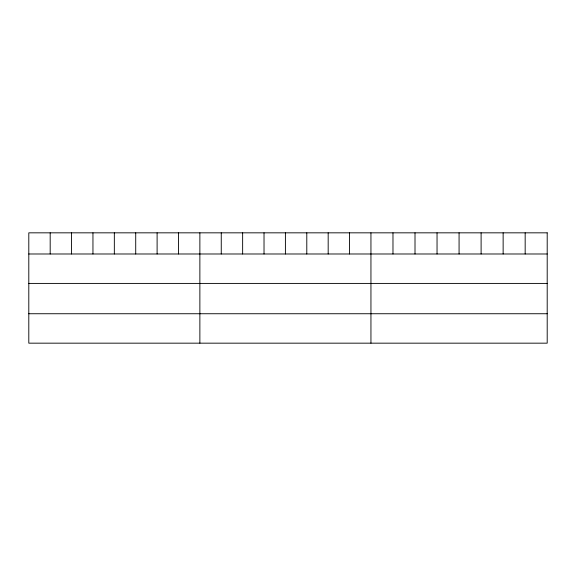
<?xml version="1.0" encoding="UTF-8"?>
<svg xmlns="http://www.w3.org/2000/svg" width="576" height="576" viewBox="0 0 576 576"><rect width="100%" height="100%" fill="white"/><g stroke="black" fill="none" stroke-linecap="round" stroke-linejoin="round"><path stroke-width="0.86" d="M28.8 253.987L547.2 253.987M28.8 283.414L547.2 283.414M28.8 313.74L547.2 313.74M525.168 232.834L525.168 253.987M503.136 232.834L503.136 253.987M481.104 232.834L481.104 253.987M459.072 232.834L459.072 253.987M437.04 232.834L437.04 253.987M415.008 232.834L415.008 253.987M392.976 232.834L392.976 253.987M370.944 232.834L370.944 343.166M349.56 232.834L349.56 253.987M328.176 232.834L328.176 253.987M306.792 232.834L306.792 253.987M285.408 232.834L285.408 253.987M264.024 232.834L264.024 253.987M242.64 232.834L242.64 253.987M221.256 232.834L221.256 253.987M199.872 232.834L199.872 343.166M178.488 232.834L178.488 253.987M157.104 232.834L157.104 253.987M135.72 232.834L135.72 253.987M114.336 232.834L114.336 253.987M92.952 232.834L92.952 253.987M71.568 232.834L71.568 253.987M50.184 232.834L50.184 253.987M547.2 232.834L28.8 232.834L28.8 343.166L547.2 343.166L547.2 232.834"/></g></svg>
